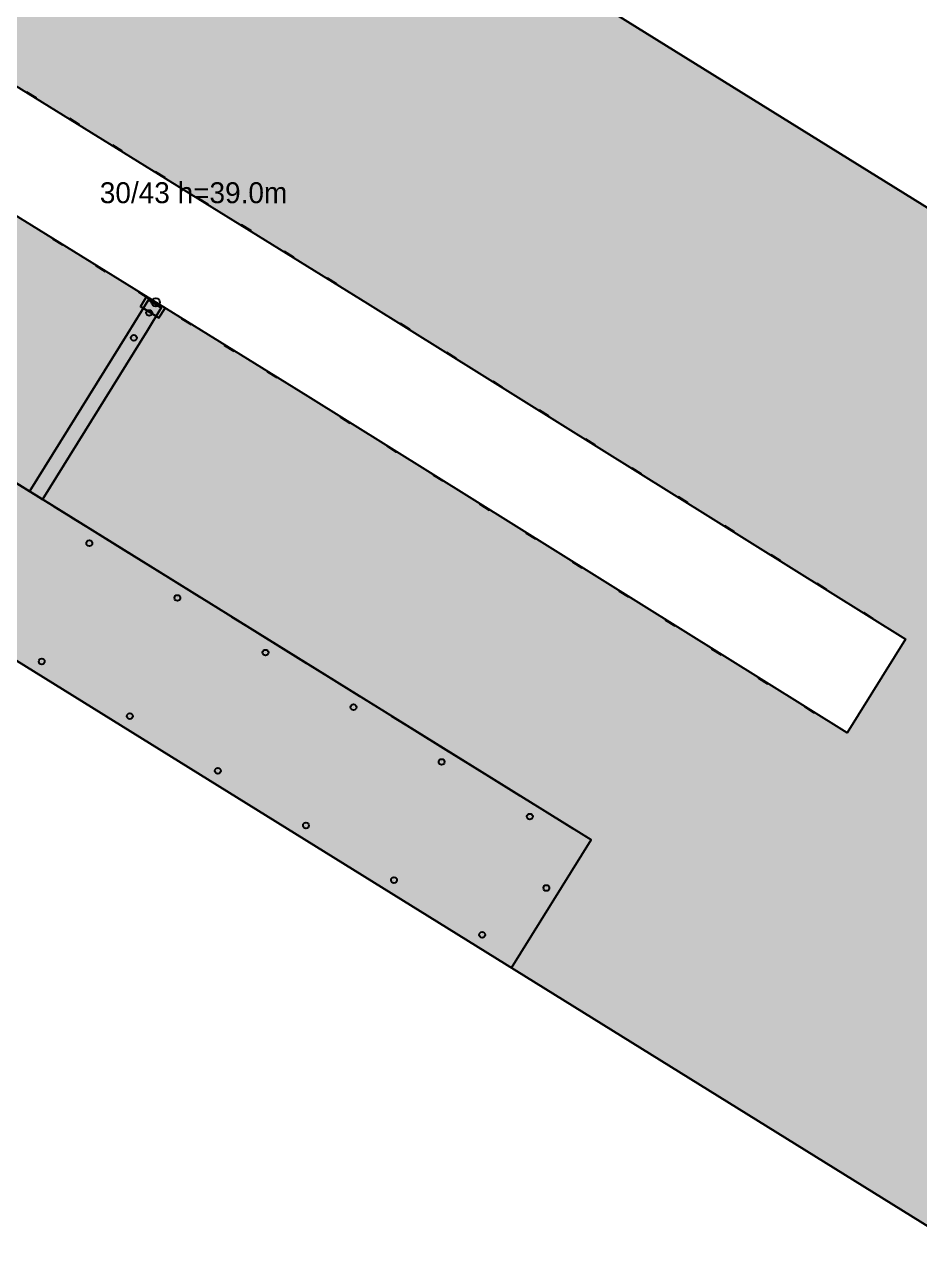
# Model space of a CAD drawing. Header units: metres. Extents: x 10 to 327, y 10 to 261.
# Drawn here: x 159.3 to 266.3, y 10 to 156.6 of the extents above; entities that cross this region are included whole.
import ezdxf

# ---------------------------------------------------------------- set-up
doc = ezdxf.new("R2010")
doc.units = ezdxf.units.M
for name, color, linetype in [('BUILDING_FOOTPRINT', 1, 'Continuous'), ('CANOPIES', 132, 'Continuous'), ('ENTRANCES', 132, 'Continuous'), ('GRASS', 84, 'Continuous'), ('LABELS', 7, 'Continuous'), ('LAMPS', 2, 'Continuous'), ('PARKING', 253, 'Continuous'), ('PARKING_MARKINGS', 7, 'Continuous'), ('PATHS', 9, 'Continuous'), ('TERRITORY_BOUNDARY', 8, 'Continuous'), ('WINDOWS', 150, 'Continuous')]:
    doc.layers.add(name, color=color, linetype=linetype)

msp = doc.modelspace()

# ---------------------------------------------------------------- hatches: boundary and pattern name
at = {"layer": 'GRASS'}
h = msp.add_hatch(color=84, dxfattribs=at)
h.paths.add_polyline_path([(10, 172.72), (64.53, 260.56), (326.65, 97.84), (272.12, 10), (141.06, 91.36), (217.52, 43.89), (227.02, 59.19), (160.73, 100.33), (161.46, 99.88), (174, 120.08), (174, 120.08), (175.67, 122.79), (174.14, 123.74), (171.62, 119.66), (159.93, 100.83), (133.13, 117.47), (133.6, 117.18), (146.12, 137.34), (146.11, 137.34), (147.79, 140.05), (146.26, 141), (143.73, 136.92), (132.07, 118.13), (74.09, 154.12), (64.59, 138.83), (10, 172.72)])
h.paths.add_polyline_path([(200.3, 123.31), (78.95, 198.42), (71.97, 187.22), (193.2, 112.18), (257.6, 71.98), (264.58, 83.18), (200.3, 123.31)], flags=16)
h.paths.add_polyline_path([(103, 136.18), (104.53, 135.23), (116.17, 153.98), (118.69, 158.06), (117.16, 159.01), (114.64, 154.93), (103, 136.18)], flags=16)
h.paths.add_polyline_path([(75.14, 153.47), (76.67, 152.52), (88.28, 171.24), (90.81, 175.32), (89.28, 176.27), (86.75, 172.19), (75.14, 153.47)], flags=16)
at = {"layer": 'PARKING'}
msp.add_hatch(color=253, dxfattribs=at).paths.add_polyline_path([(64.59, 138.83), (217.52, 43.89), (227.02, 59.19), (74.09, 154.12), (64.59, 138.83)])
at = {"layer": 'PATHS'}
msp.add_hatch(color=9, dxfattribs=at).paths.add_polyline_path([(159.93, 100.83), (171.62, 119.66), (174.14, 123.74), (175.67, 122.79), (174, 120.08), (174, 120.08), (161.46, 99.88), (159.93, 100.83)])

# ---------------------------------------------------------------- linework, layer by layer
at = {"layer": 'BUILDING_FOOTPRINT'}
msp.add_lwpolyline([(78.95, 198.42), (200.3, 123.31), (264.58, 83.18), (257.6, 71.98), (193.2, 112.18), (71.97, 187.22), (78.95, 198.42)], close=True, dxfattribs=at)
at = {"layer": 'CANOPIES'}
for points in [[(176.12, 122.75, 2.7), (173.91, 124.12, 2.7), (173.17, 122.93, 2.7), (175.38, 121.56, 2.7)], [(173.17, 122.93, 2.7), (175.38, 121.56, 2.7), (175.38, 121.56, 2.45), (173.17, 122.93, 2.45)]]:
    msp.add_3dface(points, dxfattribs=at)
at = {"layer": 'ENTRANCES'}
msp.add_circle((175.01, 123.43, 0.05), 0.5, dxfattribs=at)
at = {"layer": 'GRASS'}
msp.add_lwpolyline([(64.53, 260.56), (326.65, 97.84), (272.12, 10), (141.06, 91.36), (217.52, 43.89), (227.02, 59.19), (160.73, 100.33), (161.46, 99.88), (174, 120.08), (174, 120.08), (175.67, 122.79), (174.14, 123.74), (171.62, 119.66), (159.93, 100.83), (133.13, 117.47)], dxfattribs=at)
at = {"layer": 'LAMPS'}
for p, q in [((174.22, 122.16), (174.22, 122.16, 4)), ((172.38, 119.18), (172.38, 119.18, 4)), ((167.07, 94.64), (167.07, 94.64, 4)), ((177.59, 88.1), (177.59, 88.1, 4)), ((188.12, 81.57), (188.12, 81.57, 4)), ((161.38, 80.51), (161.38, 80.51, 4)), ((198.64, 75.04), (198.64, 75.04, 4)), ((171.9, 73.98), (171.9, 73.98, 4)), ((209.16, 68.5), (209.16, 68.5, 4)), ((182.42, 67.45), (182.42, 67.45, 4)), ((219.69, 61.97), (219.69, 61.97, 4)), ((192.95, 60.91), (192.95, 60.91, 4)), ((203.47, 54.38), (203.47, 54.38, 4)), ((221.68, 53.44), (221.68, 53.44, 4)), ((214, 47.85), (214, 47.85, 4))]:
    msp.add_line(p, q, dxfattribs=at)
for centre in [(174.22, 122.16, 4), (172.38, 119.18, 4), (167.07, 94.64, 4), (177.59, 88.1, 4), (161.38, 80.51, 4), (188.12, 81.57, 4), (198.64, 75.04, 4), (171.9, 73.98, 4), (182.42, 67.45, 4), (209.16, 68.5, 4), (219.69, 61.97, 4), (192.95, 60.91, 4), (203.47, 54.38, 4), (221.68, 53.44, 4), (214, 47.85, 4)]:
    msp.add_circle(centre, 0.35, dxfattribs=at)
at = {"layer": 'PARKING'}
msp.add_lwpolyline([(64.59, 138.83), (217.52, 43.89), (227.02, 59.19), (74.09, 154.12), (64.59, 138.83)], close=True, dxfattribs=at)
at = {"layer": 'PARKING_MARKINGS'}
for p, q in [((161.17, 100.06), (156.5, 102.96)), ((163.3, 98.74), (158.62, 101.64)), ((165.42, 97.42), (160.75, 100.33)), ((167.54, 96.11), (162.87, 99.01)), ((169.67, 94.79), (164.99, 97.69)), ((171.79, 93.47), (167.12, 96.37)), ((173.92, 92.15), (169.24, 95.05)), ((176.04, 90.83), (171.37, 93.73)), ((178.16, 89.51), (173.49, 92.41)), ((180.29, 88.19), (175.61, 91.09)), ((182.41, 86.88), (177.74, 89.78)), ((184.54, 85.56), (179.86, 88.46)), ((186.66, 84.24), (181.99, 87.14)), ((188.78, 82.92), (184.11, 85.82)), ((190.91, 81.6), (186.23, 84.5)), ((193.03, 80.28), (188.36, 83.18)), ((195.16, 78.96), (190.48, 81.86)), ((197.28, 77.65), (192.61, 80.55)), ((199.4, 76.33), (194.73, 79.23)), ((201.53, 75.01), (196.85, 77.91)), ((203.65, 73.69), (198.98, 76.59)), ((205.78, 72.37), (201.1, 75.27)), ((207.9, 71.05), (203.23, 73.95)), ((210.02, 69.73), (205.35, 72.63)), ((212.15, 68.42), (207.47, 71.32)), ((214.27, 67.1), (209.6, 70)), ((216.4, 65.78), (211.72, 68.68)), ((218.52, 64.46), (213.85, 67.36)), ((220.64, 63.14), (215.97, 66.04)), ((222.77, 61.82), (218.09, 64.72)), ((224.89, 60.5), (220.22, 63.4))]:
    msp.add_line(p, q, dxfattribs=at)
at = {"layer": 'PATHS'}
msp.add_lwpolyline([(159.93, 100.83), (171.62, 119.66), (174.14, 123.74), (175.67, 122.79), (174, 120.08), (174, 120.08), (161.46, 99.88), (159.93, 100.83)], close=True, dxfattribs=at)
at = {"layer": 'TERRITORY_BOUNDARY'}
msp.add_lwpolyline([(64.53, 260.56), (10, 172.72), (272.12, 10), (326.65, 97.84), (64.53, 260.56)], close=True, dxfattribs=at)
at = {"layer": 'WINDOWS'}
for points in [[(159.61, 148.55, 1), (160.71, 147.87, 1), (160.71, 147.87, 2.4), (159.61, 148.55, 2.4)], [(159.61, 148.55, 4), (160.71, 147.87, 4), (160.71, 147.87, 5.4), (159.61, 148.55, 5.4)], [(159.61, 148.55, 7), (160.71, 147.87, 7), (160.71, 147.87, 8.4), (159.61, 148.55, 8.4)], [(159.61, 148.55, 10), (160.71, 147.87, 10), (160.71, 147.87, 11.4), (159.61, 148.55, 11.4)], [(159.61, 148.55, 13), (160.71, 147.87, 13), (160.71, 147.87, 14.4), (159.61, 148.55, 14.4)], [(159.61, 148.55, 16), (160.71, 147.87, 16), (160.71, 147.87, 17.4), (159.61, 148.55, 17.4)], [(159.61, 148.55, 19), (160.71, 147.87, 19), (160.71, 147.87, 20.4), (159.61, 148.55, 20.4)], [(159.61, 148.55, 22), (160.71, 147.87, 22), (160.71, 147.87, 23.4), (159.61, 148.55, 23.4)], [(159.61, 148.55, 25), (160.71, 147.87, 25), (160.71, 147.87, 26.4), (159.61, 148.55, 26.4)], [(159.61, 148.55, 28), (160.71, 147.87, 28), (160.71, 147.87, 29.4), (159.61, 148.55, 29.4)], [(159.61, 148.55, 31), (160.71, 147.87, 31), (160.71, 147.87, 32.4), (159.61, 148.55, 32.4)], [(159.61, 148.55, 34), (160.71, 147.87, 34), (160.71, 147.87, 35.4), (159.61, 148.55, 35.4)], [(159.61, 148.55, 37), (160.71, 147.87, 37), (160.71, 147.87, 38.4), (159.61, 148.55, 38.4)], [(164.74, 145.38, 1), (165.84, 144.69, 1), (165.84, 144.69, 2.4), (164.74, 145.38, 2.4)], [(164.74, 145.38, 4), (165.84, 144.69, 4), (165.84, 144.69, 5.4), (164.74, 145.38, 5.4)], [(164.74, 145.38, 7), (165.84, 144.69, 7), (165.84, 144.69, 8.4), (164.74, 145.38, 8.4)], [(164.74, 145.38, 10), (165.84, 144.69, 10), (165.84, 144.69, 11.4), (164.74, 145.38, 11.4)], [(164.74, 145.38, 13), (165.84, 144.69, 13), (165.84, 144.69, 14.4), (164.74, 145.38, 14.4)], [(164.74, 145.38, 16), (165.84, 144.69, 16), (165.84, 144.69, 17.4), (164.74, 145.38, 17.4)], [(164.74, 145.38, 19), (165.84, 144.69, 19), (165.84, 144.69, 20.4), (164.74, 145.38, 20.4)], [(164.74, 145.38, 22), (165.84, 144.69, 22), (165.84, 144.69, 23.4), (164.74, 145.38, 23.4)], [(164.74, 145.38, 25), (165.84, 144.69, 25), (165.84, 144.69, 26.4), (164.74, 145.38, 26.4)], [(164.74, 145.38, 28), (165.84, 144.69, 28), (165.84, 144.69, 29.4), (164.74, 145.38, 29.4)], [(164.74, 145.38, 31), (165.84, 144.69, 31), (165.84, 144.69, 32.4), (164.74, 145.38, 32.4)], [(164.74, 145.38, 34), (165.84, 144.69, 34), (165.84, 144.69, 35.4), (164.74, 145.38, 35.4)], [(164.74, 145.38, 37), (165.84, 144.69, 37), (165.84, 144.69, 38.4), (164.74, 145.38, 38.4)], [(169.87, 142.2, 1), (170.97, 141.52, 1), (170.97, 141.52, 2.4), (169.87, 142.2, 2.4)], [(169.87, 142.2, 4), (170.97, 141.52, 4), (170.97, 141.52, 5.4), (169.87, 142.2, 5.4)], [(169.87, 142.2, 7), (170.97, 141.52, 7), (170.97, 141.52, 8.4), (169.87, 142.2, 8.4)], [(169.87, 142.2, 10), (170.97, 141.52, 10), (170.97, 141.52, 11.4), (169.87, 142.2, 11.4)], [(169.87, 142.2, 13), (170.97, 141.52, 13), (170.97, 141.52, 14.4), (169.87, 142.2, 14.4)], [(169.87, 142.2, 16), (170.97, 141.52, 16), (170.97, 141.52, 17.4), (169.87, 142.2, 17.4)], [(169.87, 142.2, 19), (170.97, 141.52, 19), (170.97, 141.52, 20.4), (169.87, 142.2, 20.4)], [(169.87, 142.2, 22), (170.97, 141.52, 22), (170.97, 141.52, 23.4), (169.87, 142.2, 23.4)], [(169.87, 142.2, 25), (170.97, 141.52, 25), (170.97, 141.52, 26.4), (169.87, 142.2, 26.4)], [(169.87, 142.2, 28), (170.97, 141.52, 28), (170.97, 141.52, 29.4), (169.87, 142.2, 29.4)], [(169.87, 142.2, 31), (170.97, 141.52, 31), (170.97, 141.52, 32.4), (169.87, 142.2, 32.4)], [(169.87, 142.2, 34), (170.97, 141.52, 34), (170.97, 141.52, 35.4), (169.87, 142.2, 35.4)], [(169.87, 142.2, 37), (170.97, 141.52, 37), (170.97, 141.52, 38.4), (169.87, 142.2, 38.4)], [(174.99, 139.03, 1), (176.1, 138.35, 1), (176.1, 138.35, 2.4), (174.99, 139.03, 2.4)], [(174.99, 139.03, 4), (176.1, 138.35, 4), (176.1, 138.35, 5.4), (174.99, 139.03, 5.4)], [(174.99, 139.03, 7), (176.1, 138.35, 7), (176.1, 138.35, 8.4), (174.99, 139.03, 8.4)], [(174.99, 139.03, 10), (176.1, 138.35, 10), (176.1, 138.35, 11.4), (174.99, 139.03, 11.4)], [(174.99, 139.03, 13), (176.1, 138.35, 13), (176.1, 138.35, 14.4), (174.99, 139.03, 14.4)], [(174.99, 139.03, 16), (176.1, 138.35, 16), (176.1, 138.35, 17.4), (174.99, 139.03, 17.4)], [(174.99, 139.03, 19), (176.1, 138.35, 19), (176.1, 138.35, 20.4), (174.99, 139.03, 20.4)], [(174.99, 139.03, 22), (176.1, 138.35, 22), (176.1, 138.35, 23.4), (174.99, 139.03, 23.4)], [(174.99, 139.03, 25), (176.1, 138.35, 25), (176.1, 138.35, 26.4), (174.99, 139.03, 26.4)], [(174.99, 139.03, 28), (176.1, 138.35, 28), (176.1, 138.35, 29.4), (174.99, 139.03, 29.4)], [(174.99, 139.03, 31), (176.1, 138.35, 31), (176.1, 138.35, 32.4), (174.99, 139.03, 32.4)], [(174.99, 139.03, 34), (176.1, 138.35, 34), (176.1, 138.35, 35.4), (174.99, 139.03, 35.4)], [(174.99, 139.03, 37), (176.1, 138.35, 37), (176.1, 138.35, 38.4), (174.99, 139.03, 38.4)], [(180.12, 135.85, 1), (181.23, 135.17, 1), (181.23, 135.17, 2.4), (180.12, 135.85, 2.4)], [(180.12, 135.85, 4), (181.23, 135.17, 4), (181.23, 135.17, 5.4), (180.12, 135.85, 5.4)], [(180.12, 135.85, 7), (181.23, 135.17, 7), (181.23, 135.17, 8.4), (180.12, 135.85, 8.4)], [(180.12, 135.85, 10), (181.23, 135.17, 10), (181.23, 135.17, 11.4), (180.12, 135.85, 11.4)], [(180.12, 135.85, 13), (181.23, 135.17, 13), (181.23, 135.17, 14.4), (180.12, 135.85, 14.4)], [(180.12, 135.85, 16), (181.23, 135.17, 16), (181.23, 135.17, 17.4), (180.12, 135.85, 17.4)], [(180.12, 135.85, 19), (181.23, 135.17, 19), (181.23, 135.17, 20.4), (180.12, 135.85, 20.4)], [(180.12, 135.85, 22), (181.23, 135.17, 22), (181.23, 135.17, 23.4), (180.12, 135.85, 23.4)], [(180.12, 135.85, 25), (181.23, 135.17, 25), (181.23, 135.17, 26.4), (180.12, 135.85, 26.4)], [(180.12, 135.85, 28), (181.23, 135.17, 28), (181.23, 135.17, 29.4), (180.12, 135.85, 29.4)], [(180.12, 135.85, 31), (181.23, 135.17, 31), (181.23, 135.17, 32.4), (180.12, 135.85, 32.4)], [(180.12, 135.85, 34), (181.23, 135.17, 34), (181.23, 135.17, 35.4), (180.12, 135.85, 35.4)], [(180.12, 135.85, 37), (181.23, 135.17, 37), (181.23, 135.17, 38.4), (180.12, 135.85, 38.4)], [(185.25, 132.68, 1), (186.36, 132, 1), (186.36, 132, 2.4), (185.25, 132.68, 2.4)], [(185.25, 132.68, 4), (186.36, 132, 4), (186.36, 132, 5.4), (185.25, 132.68, 5.4)], [(185.25, 132.68, 7), (186.36, 132, 7), (186.36, 132, 8.4), (185.25, 132.68, 8.4)], [(185.25, 132.68, 10), (186.36, 132, 10), (186.36, 132, 11.4), (185.25, 132.68, 11.4)], [(185.25, 132.68, 13), (186.36, 132, 13), (186.36, 132, 14.4), (185.25, 132.68, 14.4)], [(185.25, 132.68, 16), (186.36, 132, 16), (186.36, 132, 17.4), (185.25, 132.68, 17.4)], [(185.25, 132.68, 19), (186.36, 132, 19), (186.36, 132, 20.4), (185.25, 132.68, 20.4)], [(185.25, 132.68, 22), (186.36, 132, 22), (186.36, 132, 23.4), (185.25, 132.68, 23.4)], [(185.25, 132.68, 25), (186.36, 132, 25), (186.36, 132, 26.4), (185.25, 132.68, 26.4)], [(185.25, 132.68, 28), (186.36, 132, 28), (186.36, 132, 29.4), (185.25, 132.68, 29.4)], [(185.25, 132.68, 31), (186.36, 132, 31), (186.36, 132, 32.4), (185.25, 132.68, 32.4)], [(185.25, 132.68, 34), (186.36, 132, 34), (186.36, 132, 35.4), (185.25, 132.68, 35.4)], [(185.25, 132.68, 37), (186.36, 132, 37), (186.36, 132, 38.4), (185.25, 132.68, 38.4)], [(163.85, 130.29, 1), (162.74, 130.97, 1), (162.74, 130.97, 2.4), (163.85, 130.29, 2.4)], [(163.85, 130.29, 4), (162.74, 130.97, 4), (162.74, 130.97, 5.4), (163.85, 130.29, 5.4)], [(163.85, 130.29, 7), (162.74, 130.97, 7), (162.74, 130.97, 8.4), (163.85, 130.29, 8.4)], [(163.85, 130.29, 10), (162.74, 130.97, 10), (162.74, 130.97, 11.4), (163.85, 130.29, 11.4)], [(163.85, 130.29, 13), (162.74, 130.97, 13), (162.74, 130.97, 14.4), (163.85, 130.29, 14.4)], [(163.85, 130.29, 16), (162.74, 130.97, 16), (162.74, 130.97, 17.4), (163.85, 130.29, 17.4)], [(163.85, 130.29, 19), (162.74, 130.97, 19), (162.74, 130.97, 20.4), (163.85, 130.29, 20.4)], [(163.85, 130.29, 22), (162.74, 130.97, 22), (162.74, 130.97, 23.4), (163.85, 130.29, 23.4)], [(163.85, 130.29, 25), (162.74, 130.97, 25), (162.74, 130.97, 26.4), (163.85, 130.29, 26.4)], [(163.85, 130.29, 28), (162.74, 130.97, 28), (162.74, 130.97, 29.4), (163.85, 130.29, 29.4)], [(163.85, 130.29, 31), (162.74, 130.97, 31), (162.74, 130.97, 32.4), (163.85, 130.29, 32.4)], [(163.85, 130.29, 34), (162.74, 130.97, 34), (162.74, 130.97, 35.4), (163.85, 130.29, 35.4)], [(163.85, 130.29, 37), (162.74, 130.97, 37), (162.74, 130.97, 38.4), (163.85, 130.29, 38.4)], [(190.38, 129.51, 1), (191.48, 128.82, 1), (191.48, 128.82, 2.4), (190.38, 129.51, 2.4)], [(190.38, 129.51, 4), (191.48, 128.82, 4), (191.48, 128.82, 5.4), (190.38, 129.51, 5.4)], [(190.38, 129.51, 7), (191.48, 128.82, 7), (191.48, 128.82, 8.4), (190.38, 129.51, 8.4)], [(190.38, 129.51, 10), (191.48, 128.82, 10), (191.48, 128.82, 11.4), (190.38, 129.51, 11.4)], [(190.38, 129.51, 13), (191.48, 128.82, 13), (191.48, 128.82, 14.4), (190.38, 129.51, 14.4)], [(190.38, 129.51, 16), (191.48, 128.82, 16), (191.48, 128.82, 17.4), (190.38, 129.51, 17.4)], [(190.38, 129.51, 19), (191.48, 128.82, 19), (191.48, 128.82, 20.4), (190.38, 129.51, 20.4)], [(190.38, 129.51, 22), (191.48, 128.82, 22), (191.48, 128.82, 23.4), (190.38, 129.51, 23.4)], [(190.38, 129.51, 25), (191.48, 128.82, 25), (191.48, 128.82, 26.4), (190.38, 129.51, 26.4)], [(190.38, 129.51, 28), (191.48, 128.82, 28), (191.48, 128.82, 29.4), (190.38, 129.51, 29.4)], [(190.38, 129.51, 31), (191.48, 128.82, 31), (191.48, 128.82, 32.4), (190.38, 129.51, 32.4)], [(190.38, 129.51, 34), (191.48, 128.82, 34), (191.48, 128.82, 35.4), (190.38, 129.51, 35.4)], [(190.38, 129.51, 37), (191.48, 128.82, 37), (191.48, 128.82, 38.4), (190.38, 129.51, 38.4)], [(168.97, 127.12, 1), (167.87, 127.8, 1), (167.87, 127.8, 2.4), (168.97, 127.12, 2.4)], [(168.97, 127.12, 4), (167.87, 127.8, 4), (167.87, 127.8, 5.4), (168.97, 127.12, 5.4)], [(168.97, 127.12, 7), (167.87, 127.8, 7), (167.87, 127.8, 8.4), (168.97, 127.12, 8.4)], [(168.97, 127.12, 10), (167.87, 127.8, 10), (167.87, 127.8, 11.4), (168.97, 127.12, 11.4)], [(168.97, 127.12, 13), (167.87, 127.8, 13), (167.87, 127.8, 14.4), (168.97, 127.12, 14.4)], [(168.97, 127.12, 16), (167.87, 127.8, 16), (167.87, 127.8, 17.4), (168.97, 127.12, 17.4)], [(168.97, 127.12, 19), (167.87, 127.8, 19), (167.87, 127.8, 20.4), (168.97, 127.12, 20.4)], [(168.97, 127.12, 22), (167.87, 127.8, 22), (167.87, 127.8, 23.4), (168.97, 127.12, 23.4)], [(168.97, 127.12, 25), (167.87, 127.8, 25), (167.87, 127.8, 26.4), (168.97, 127.12, 26.4)], [(168.97, 127.12, 28), (167.87, 127.8, 28), (167.87, 127.8, 29.4), (168.97, 127.12, 29.4)], [(168.97, 127.12, 31), (167.87, 127.8, 31), (167.87, 127.8, 32.4), (168.97, 127.12, 32.4)], [(168.97, 127.12, 34), (167.87, 127.8, 34), (167.87, 127.8, 35.4), (168.97, 127.12, 35.4)], [(168.97, 127.12, 37), (167.87, 127.8, 37), (167.87, 127.8, 38.4), (168.97, 127.12, 38.4)], [(195.51, 126.33, 1), (196.61, 125.65, 1), (196.61, 125.65, 2.4), (195.51, 126.33, 2.4)], [(195.51, 126.33, 4), (196.61, 125.65, 4), (196.61, 125.65, 5.4), (195.51, 126.33, 5.4)], [(195.51, 126.33, 7), (196.61, 125.65, 7), (196.61, 125.65, 8.4), (195.51, 126.33, 8.4)], [(195.51, 126.33, 10), (196.61, 125.65, 10), (196.61, 125.65, 11.4), (195.51, 126.33, 11.4)], [(195.51, 126.33, 13), (196.61, 125.65, 13), (196.61, 125.65, 14.4), (195.51, 126.33, 14.4)], [(195.51, 126.33, 16), (196.61, 125.65, 16), (196.61, 125.65, 17.4), (195.51, 126.33, 17.4)], [(195.51, 126.33, 19), (196.61, 125.65, 19), (196.61, 125.65, 20.4), (195.51, 126.33, 20.4)], [(195.51, 126.33, 22), (196.61, 125.65, 22), (196.61, 125.65, 23.4), (195.51, 126.33, 23.4)], [(195.51, 126.33, 25), (196.61, 125.65, 25), (196.61, 125.65, 26.4), (195.51, 126.33, 26.4)], [(195.51, 126.33, 28), (196.61, 125.65, 28), (196.61, 125.65, 29.4), (195.51, 126.33, 29.4)], [(195.51, 126.33, 31), (196.61, 125.65, 31), (196.61, 125.65, 32.4), (195.51, 126.33, 32.4)], [(195.51, 126.33, 34), (196.61, 125.65, 34), (196.61, 125.65, 35.4), (195.51, 126.33, 35.4)], [(195.51, 126.33, 37), (196.61, 125.65, 37), (196.61, 125.65, 38.4), (195.51, 126.33, 38.4)], [(174.09, 123.94, 4), (172.99, 124.63, 4), (172.99, 124.63, 5.4), (174.09, 123.94, 5.4)], [(174.09, 123.94, 7), (172.99, 124.63, 7), (172.99, 124.63, 8.4), (174.09, 123.94, 8.4)], [(174.09, 123.94, 10), (172.99, 124.63, 10), (172.99, 124.63, 11.4), (174.09, 123.94, 11.4)], [(174.09, 123.94, 13), (172.99, 124.63, 13), (172.99, 124.63, 14.4), (174.09, 123.94, 14.4)], [(174.09, 123.94, 16), (172.99, 124.63, 16), (172.99, 124.63, 17.4), (174.09, 123.94, 17.4)], [(174.09, 123.94, 19), (172.99, 124.63, 19), (172.99, 124.63, 20.4), (174.09, 123.94, 20.4)], [(174.09, 123.94, 22), (172.99, 124.63, 22), (172.99, 124.63, 23.4), (174.09, 123.94, 23.4)], [(174.09, 123.94, 25), (172.99, 124.63, 25), (172.99, 124.63, 26.4), (174.09, 123.94, 26.4)], [(174.09, 123.94, 28), (172.99, 124.63, 28), (172.99, 124.63, 29.4), (174.09, 123.94, 29.4)], [(174.09, 123.94, 31), (172.99, 124.63, 31), (172.99, 124.63, 32.4), (174.09, 123.94, 32.4)], [(174.09, 123.94, 34), (172.99, 124.63, 34), (172.99, 124.63, 35.4), (174.09, 123.94, 35.4)], [(174.09, 123.94, 37), (172.99, 124.63, 37), (172.99, 124.63, 38.4), (174.09, 123.94, 38.4)], [(179.22, 120.77, 1), (178.11, 121.46, 1), (178.11, 121.46, 2.4), (179.22, 120.77, 2.4)], [(179.22, 120.77, 4), (178.11, 121.46, 4), (178.11, 121.46, 5.4), (179.22, 120.77, 5.4)], [(179.22, 120.77, 7), (178.11, 121.46, 7), (178.11, 121.46, 8.4), (179.22, 120.77, 8.4)], [(179.22, 120.77, 10), (178.11, 121.46, 10), (178.11, 121.46, 11.4), (179.22, 120.77, 11.4)], [(179.22, 120.77, 13), (178.11, 121.46, 13), (178.11, 121.46, 14.4), (179.22, 120.77, 14.4)], [(179.22, 120.77, 16), (178.11, 121.46, 16), (178.11, 121.46, 17.4), (179.22, 120.77, 17.4)], [(179.22, 120.77, 19), (178.11, 121.46, 19), (178.11, 121.46, 20.4), (179.22, 120.77, 20.4)], [(179.22, 120.77, 22), (178.11, 121.46, 22), (178.11, 121.46, 23.4), (179.22, 120.77, 23.4)], [(179.22, 120.77, 25), (178.11, 121.46, 25), (178.11, 121.46, 26.4), (179.22, 120.77, 26.4)], [(179.22, 120.77, 28), (178.11, 121.46, 28), (178.11, 121.46, 29.4), (179.22, 120.77, 29.4)], [(179.22, 120.77, 31), (178.11, 121.46, 31), (178.11, 121.46, 32.4), (179.22, 120.77, 32.4)], [(179.22, 120.77, 34), (178.11, 121.46, 34), (178.11, 121.46, 35.4), (179.22, 120.77, 35.4)], [(179.22, 120.77, 37), (178.11, 121.46, 37), (178.11, 121.46, 38.4), (179.22, 120.77, 38.4)], [(204.24, 120.91, 1), (205.34, 120.22, 1), (205.34, 120.22, 2.4), (204.24, 120.91, 2.4)], [(204.24, 120.91, 4), (205.34, 120.22, 4), (205.34, 120.22, 5.4), (204.24, 120.91, 5.4)], [(204.24, 120.91, 7), (205.34, 120.22, 7), (205.34, 120.22, 8.4), (204.24, 120.91, 8.4)], [(204.24, 120.91, 10), (205.34, 120.22, 10), (205.34, 120.22, 11.4), (204.24, 120.91, 11.4)], [(204.24, 120.91, 13), (205.34, 120.22, 13), (205.34, 120.22, 14.4), (204.24, 120.91, 14.4)], [(204.24, 120.91, 16), (205.34, 120.22, 16), (205.34, 120.22, 17.4), (204.24, 120.91, 17.4)], [(204.24, 120.91, 19), (205.34, 120.22, 19), (205.34, 120.22, 20.4), (204.24, 120.91, 20.4)], [(204.24, 120.91, 22), (205.34, 120.22, 22), (205.34, 120.22, 23.4), (204.24, 120.91, 23.4)], [(204.24, 120.91, 25), (205.34, 120.22, 25), (205.34, 120.22, 26.4), (204.24, 120.91, 26.4)], [(204.24, 120.91, 28), (205.34, 120.22, 28), (205.34, 120.22, 29.4), (204.24, 120.91, 29.4)], [(204.24, 120.91, 31), (205.34, 120.22, 31), (205.34, 120.22, 32.4), (204.24, 120.91, 32.4)], [(204.24, 120.91, 34), (205.34, 120.22, 34), (205.34, 120.22, 35.4), (204.24, 120.91, 35.4)], [(204.24, 120.91, 37), (205.34, 120.22, 37), (205.34, 120.22, 38.4), (204.24, 120.91, 38.4)], [(184.34, 117.6, 1), (183.23, 118.29, 1), (183.23, 118.29, 2.4), (184.34, 117.6, 2.4)], [(184.34, 117.6, 4), (183.23, 118.29, 4), (183.23, 118.29, 5.4), (184.34, 117.6, 5.4)], [(184.34, 117.6, 7), (183.23, 118.29, 7), (183.23, 118.29, 8.4), (184.34, 117.6, 8.4)], [(184.34, 117.6, 10), (183.23, 118.29, 10), (183.23, 118.29, 11.4), (184.34, 117.6, 11.4)], [(184.34, 117.6, 13), (183.23, 118.29, 13), (183.23, 118.29, 14.4), (184.34, 117.6, 14.4)], [(184.34, 117.6, 16), (183.23, 118.29, 16), (183.23, 118.29, 17.4), (184.34, 117.6, 17.4)], [(184.34, 117.6, 19), (183.23, 118.29, 19), (183.23, 118.29, 20.4), (184.34, 117.6, 20.4)], [(184.34, 117.6, 22), (183.23, 118.29, 22), (183.23, 118.29, 23.4), (184.34, 117.6, 23.4)], [(184.34, 117.6, 25), (183.23, 118.29, 25), (183.23, 118.29, 26.4), (184.34, 117.6, 26.4)], [(184.34, 117.6, 28), (183.23, 118.29, 28), (183.23, 118.29, 29.4), (184.34, 117.6, 29.4)], [(184.34, 117.6, 31), (183.23, 118.29, 31), (183.23, 118.29, 32.4), (184.34, 117.6, 32.4)], [(184.34, 117.6, 34), (183.23, 118.29, 34), (183.23, 118.29, 35.4), (184.34, 117.6, 35.4)], [(184.34, 117.6, 37), (183.23, 118.29, 37), (183.23, 118.29, 38.4), (184.34, 117.6, 38.4)], [(209.77, 117.45, 1), (210.87, 116.76, 1), (210.87, 116.76, 2.4), (209.77, 117.45, 2.4)], [(209.77, 117.45, 4), (210.87, 116.76, 4), (210.87, 116.76, 5.4), (209.77, 117.45, 5.4)], [(209.77, 117.45, 7), (210.87, 116.76, 7), (210.87, 116.76, 8.4), (209.77, 117.45, 8.4)], [(209.77, 117.45, 10), (210.87, 116.76, 10), (210.87, 116.76, 11.4), (209.77, 117.45, 11.4)], [(209.77, 117.45, 13), (210.87, 116.76, 13), (210.87, 116.76, 14.4), (209.77, 117.45, 14.4)], [(209.77, 117.45, 16), (210.87, 116.76, 16), (210.87, 116.76, 17.4), (209.77, 117.45, 17.4)], [(209.77, 117.45, 19), (210.87, 116.76, 19), (210.87, 116.76, 20.4), (209.77, 117.45, 20.4)], [(209.77, 117.45, 22), (210.87, 116.76, 22), (210.87, 116.76, 23.4), (209.77, 117.45, 23.4)], [(209.77, 117.45, 25), (210.87, 116.76, 25), (210.87, 116.76, 26.4), (209.77, 117.45, 26.4)], [(209.77, 117.45, 28), (210.87, 116.76, 28), (210.87, 116.76, 29.4), (209.77, 117.45, 29.4)], [(209.77, 117.45, 31), (210.87, 116.76, 31), (210.87, 116.76, 32.4), (209.77, 117.45, 32.4)], [(209.77, 117.45, 34), (210.87, 116.76, 34), (210.87, 116.76, 35.4), (209.77, 117.45, 35.4)], [(209.77, 117.45, 37), (210.87, 116.76, 37), (210.87, 116.76, 38.4), (209.77, 117.45, 38.4)], [(189.46, 114.43, 1), (188.36, 115.11, 1), (188.36, 115.11, 2.4), (189.46, 114.43, 2.4)], [(189.46, 114.43, 4), (188.36, 115.11, 4), (188.36, 115.11, 5.4), (189.46, 114.43, 5.4)], [(189.46, 114.43, 7), (188.36, 115.11, 7), (188.36, 115.11, 8.4), (189.46, 114.43, 8.4)], [(189.46, 114.43, 10), (188.36, 115.11, 10), (188.36, 115.11, 11.4), (189.46, 114.43, 11.4)], [(189.46, 114.43, 13), (188.36, 115.11, 13), (188.36, 115.11, 14.4), (189.46, 114.43, 14.4)], [(189.46, 114.43, 16), (188.36, 115.11, 16), (188.36, 115.11, 17.4), (189.46, 114.43, 17.4)], [(189.46, 114.43, 19), (188.36, 115.11, 19), (188.36, 115.11, 20.4), (189.46, 114.43, 20.4)], [(189.46, 114.43, 22), (188.36, 115.11, 22), (188.36, 115.11, 23.4), (189.46, 114.43, 23.4)], [(189.46, 114.43, 25), (188.36, 115.11, 25), (188.36, 115.11, 26.4), (189.46, 114.43, 26.4)], [(189.46, 114.43, 28), (188.36, 115.11, 28), (188.36, 115.11, 29.4), (189.46, 114.43, 29.4)], [(189.46, 114.43, 31), (188.36, 115.11, 31), (188.36, 115.11, 32.4), (189.46, 114.43, 32.4)], [(189.46, 114.43, 34), (188.36, 115.11, 34), (188.36, 115.11, 35.4), (189.46, 114.43, 35.4)], [(189.46, 114.43, 37), (188.36, 115.11, 37), (188.36, 115.11, 38.4), (189.46, 114.43, 38.4)], [(215.31, 114, 1), (216.41, 113.31, 1), (216.41, 113.31, 2.4), (215.31, 114, 2.4)], [(215.31, 114, 4), (216.41, 113.31, 4), (216.41, 113.31, 5.4), (215.31, 114, 5.4)], [(215.31, 114, 7), (216.41, 113.31, 7), (216.41, 113.31, 8.4), (215.31, 114, 8.4)], [(215.31, 114, 10), (216.41, 113.31, 10), (216.41, 113.31, 11.4), (215.31, 114, 11.4)], [(215.31, 114, 13), (216.41, 113.31, 13), (216.41, 113.31, 14.4), (215.31, 114, 14.4)], [(215.31, 114, 16), (216.41, 113.31, 16), (216.41, 113.31, 17.4), (215.31, 114, 17.4)], [(215.31, 114, 19), (216.41, 113.31, 19), (216.41, 113.31, 20.4), (215.31, 114, 20.4)], [(215.31, 114, 22), (216.41, 113.31, 22), (216.41, 113.31, 23.4), (215.31, 114, 23.4)], [(215.31, 114, 25), (216.41, 113.31, 25), (216.41, 113.31, 26.4), (215.31, 114, 26.4)], [(215.31, 114, 28), (216.41, 113.31, 28), (216.41, 113.31, 29.4), (215.31, 114, 29.4)], [(215.31, 114, 31), (216.41, 113.31, 31), (216.41, 113.31, 32.4), (215.31, 114, 32.4)], [(215.31, 114, 34), (216.41, 113.31, 34), (216.41, 113.31, 35.4), (215.31, 114, 35.4)], [(215.31, 114, 37), (216.41, 113.31, 37), (216.41, 113.31, 38.4), (215.31, 114, 38.4)], [(220.84, 110.54, 1), (221.95, 109.85, 1), (221.95, 109.85, 2.4), (220.84, 110.54, 2.4)], [(220.84, 110.54, 4), (221.95, 109.85, 4), (221.95, 109.85, 5.4), (220.84, 110.54, 5.4)], [(220.84, 110.54, 7), (221.95, 109.85, 7), (221.95, 109.85, 8.4), (220.84, 110.54, 8.4)], [(220.84, 110.54, 10), (221.95, 109.85, 10), (221.95, 109.85, 11.4), (220.84, 110.54, 11.4)], [(220.84, 110.54, 13), (221.95, 109.85, 13), (221.95, 109.85, 14.4), (220.84, 110.54, 14.4)], [(220.84, 110.54, 16), (221.95, 109.85, 16), (221.95, 109.85, 17.4), (220.84, 110.54, 17.4)], [(220.84, 110.54, 19), (221.95, 109.85, 19), (221.95, 109.85, 20.4), (220.84, 110.54, 20.4)], [(220.84, 110.54, 22), (221.95, 109.85, 22), (221.95, 109.85, 23.4), (220.84, 110.54, 23.4)], [(220.84, 110.54, 25), (221.95, 109.85, 25), (221.95, 109.85, 26.4), (220.84, 110.54, 26.4)], [(220.84, 110.54, 28), (221.95, 109.85, 28), (221.95, 109.85, 29.4), (220.84, 110.54, 29.4)], [(220.84, 110.54, 31), (221.95, 109.85, 31), (221.95, 109.85, 32.4), (220.84, 110.54, 32.4)], [(220.84, 110.54, 34), (221.95, 109.85, 34), (221.95, 109.85, 35.4), (220.84, 110.54, 35.4)], [(220.84, 110.54, 37), (221.95, 109.85, 37), (221.95, 109.85, 38.4), (220.84, 110.54, 38.4)], [(198.19, 109, 1), (197.09, 109.69, 1), (197.09, 109.69, 2.4), (198.19, 109, 2.4)], [(198.19, 109, 4), (197.09, 109.69, 4), (197.09, 109.69, 5.4), (198.19, 109, 5.4)], [(198.19, 109, 7), (197.09, 109.69, 7), (197.09, 109.69, 8.4), (198.19, 109, 8.4)], [(198.19, 109, 10), (197.09, 109.69, 10), (197.09, 109.69, 11.4), (198.19, 109, 11.4)], [(198.19, 109, 13), (197.09, 109.69, 13), (197.09, 109.69, 14.4), (198.19, 109, 14.4)], [(198.19, 109, 16), (197.09, 109.69, 16), (197.09, 109.69, 17.4), (198.19, 109, 17.4)], [(198.19, 109, 19), (197.09, 109.69, 19), (197.09, 109.69, 20.4), (198.19, 109, 20.4)], [(198.19, 109, 22), (197.09, 109.69, 22), (197.09, 109.69, 23.4), (198.19, 109, 23.4)], [(198.19, 109, 25), (197.09, 109.69, 25), (197.09, 109.69, 26.4), (198.19, 109, 26.4)], [(198.19, 109, 28), (197.09, 109.69, 28), (197.09, 109.69, 29.4), (198.19, 109, 29.4)], [(198.19, 109, 31), (197.09, 109.69, 31), (197.09, 109.69, 32.4), (198.19, 109, 32.4)], [(198.19, 109, 34), (197.09, 109.69, 34), (197.09, 109.69, 35.4), (198.19, 109, 35.4)], [(198.19, 109, 37), (197.09, 109.69, 37), (197.09, 109.69, 38.4), (198.19, 109, 38.4)], [(226.38, 107.09, 1), (227.48, 106.4, 1), (227.48, 106.4, 2.4), (226.38, 107.09, 2.4)], [(226.38, 107.09, 4), (227.48, 106.4, 4), (227.48, 106.4, 5.4), (226.38, 107.09, 5.4)], [(226.38, 107.09, 7), (227.48, 106.4, 7), (227.48, 106.4, 8.4), (226.38, 107.09, 8.4)], [(226.38, 107.09, 10), (227.48, 106.4, 10), (227.48, 106.4, 11.4), (226.38, 107.09, 11.4)], [(226.38, 107.09, 13), (227.48, 106.4, 13), (227.48, 106.4, 14.4), (226.38, 107.09, 14.4)], [(226.38, 107.09, 16), (227.48, 106.4, 16), (227.48, 106.4, 17.4), (226.38, 107.09, 17.4)], [(226.38, 107.09, 19), (227.48, 106.4, 19), (227.48, 106.4, 20.4), (226.38, 107.09, 20.4)], [(226.38, 107.09, 22), (227.48, 106.4, 22), (227.48, 106.4, 23.4), (226.38, 107.09, 23.4)], [(226.38, 107.09, 25), (227.48, 106.4, 25), (227.48, 106.4, 26.4), (226.38, 107.09, 26.4)], [(226.38, 107.09, 28), (227.48, 106.4, 28), (227.48, 106.4, 29.4), (226.38, 107.09, 29.4)], [(226.38, 107.09, 31), (227.48, 106.4, 31), (227.48, 106.4, 32.4), (226.38, 107.09, 32.4)], [(226.38, 107.09, 34), (227.48, 106.4, 34), (227.48, 106.4, 35.4), (226.38, 107.09, 35.4)], [(226.38, 107.09, 37), (227.48, 106.4, 37), (227.48, 106.4, 38.4), (226.38, 107.09, 38.4)], [(203.74, 105.54, 1), (202.64, 106.23, 1), (202.64, 106.23, 2.4), (203.74, 105.54, 2.4)], [(203.74, 105.54, 4), (202.64, 106.23, 4), (202.64, 106.23, 5.4), (203.74, 105.54, 5.4)], [(203.74, 105.54, 7), (202.64, 106.23, 7), (202.64, 106.23, 8.4), (203.74, 105.54, 8.4)], [(203.74, 105.54, 10), (202.64, 106.23, 10), (202.64, 106.23, 11.4), (203.74, 105.54, 11.4)], [(203.74, 105.54, 13), (202.64, 106.23, 13), (202.64, 106.23, 14.4), (203.74, 105.54, 14.4)], [(203.74, 105.54, 16), (202.64, 106.23, 16), (202.64, 106.23, 17.4), (203.74, 105.54, 17.4)], [(203.74, 105.54, 19), (202.64, 106.23, 19), (202.64, 106.23, 20.4), (203.74, 105.54, 20.4)], [(203.74, 105.54, 22), (202.64, 106.23, 22), (202.64, 106.23, 23.4), (203.74, 105.54, 23.4)], [(203.74, 105.54, 25), (202.64, 106.23, 25), (202.64, 106.23, 26.4), (203.74, 105.54, 26.4)], [(203.74, 105.54, 28), (202.64, 106.23, 28), (202.64, 106.23, 29.4), (203.74, 105.54, 29.4)], [(203.74, 105.54, 31), (202.64, 106.23, 31), (202.64, 106.23, 32.4), (203.74, 105.54, 32.4)], [(203.74, 105.54, 34), (202.64, 106.23, 34), (202.64, 106.23, 35.4), (203.74, 105.54, 35.4)], [(203.74, 105.54, 37), (202.64, 106.23, 37), (202.64, 106.23, 38.4), (203.74, 105.54, 38.4)], [(209.29, 102.08, 1), (208.18, 102.76, 1), (208.18, 102.76, 2.4), (209.29, 102.08, 2.4)], [(209.29, 102.08, 4), (208.18, 102.76, 4), (208.18, 102.76, 5.4), (209.29, 102.08, 5.4)], [(209.29, 102.08, 7), (208.18, 102.76, 7), (208.18, 102.76, 8.4), (209.29, 102.08, 8.4)], [(209.29, 102.08, 10), (208.18, 102.76, 10), (208.18, 102.76, 11.4), (209.29, 102.08, 11.4)], [(209.29, 102.08, 13), (208.18, 102.76, 13), (208.18, 102.76, 14.4), (209.29, 102.08, 14.4)], [(209.29, 102.08, 16), (208.18, 102.76, 16), (208.18, 102.76, 17.4), (209.29, 102.08, 17.4)], [(209.29, 102.08, 19), (208.18, 102.76, 19), (208.18, 102.76, 20.4), (209.29, 102.08, 20.4)], [(209.29, 102.08, 22), (208.18, 102.76, 22), (208.18, 102.76, 23.4), (209.29, 102.08, 23.4)], [(209.29, 102.08, 25), (208.18, 102.76, 25), (208.18, 102.76, 26.4), (209.29, 102.08, 26.4)], [(209.29, 102.08, 28), (208.18, 102.76, 28), (208.18, 102.76, 29.4), (209.29, 102.08, 29.4)], [(209.29, 102.08, 31), (208.18, 102.76, 31), (208.18, 102.76, 32.4), (209.29, 102.08, 32.4)], [(209.29, 102.08, 34), (208.18, 102.76, 34), (208.18, 102.76, 35.4), (209.29, 102.08, 35.4)], [(209.29, 102.08, 37), (208.18, 102.76, 37), (208.18, 102.76, 38.4), (209.29, 102.08, 38.4)], [(231.91, 103.63, 1), (233.02, 102.94, 1), (233.02, 102.94, 2.4), (231.91, 103.63, 2.4)], [(231.91, 103.63, 4), (233.02, 102.94, 4), (233.02, 102.94, 5.4), (231.91, 103.63, 5.4)], [(231.91, 103.63, 7), (233.02, 102.94, 7), (233.02, 102.94, 8.4), (231.91, 103.63, 8.4)], [(231.91, 103.63, 10), (233.02, 102.94, 10), (233.02, 102.94, 11.4), (231.91, 103.63, 11.4)], [(231.91, 103.63, 13), (233.02, 102.94, 13), (233.02, 102.94, 14.4), (231.91, 103.63, 14.4)], [(231.91, 103.63, 16), (233.02, 102.94, 16), (233.02, 102.94, 17.4), (231.91, 103.63, 17.4)], [(231.91, 103.63, 19), (233.02, 102.94, 19), (233.02, 102.94, 20.4), (231.91, 103.63, 20.4)], [(231.91, 103.63, 22), (233.02, 102.94, 22), (233.02, 102.94, 23.4), (231.91, 103.63, 23.4)], [(231.91, 103.63, 25), (233.02, 102.94, 25), (233.02, 102.94, 26.4), (231.91, 103.63, 26.4)], [(231.91, 103.63, 28), (233.02, 102.94, 28), (233.02, 102.94, 29.4), (231.91, 103.63, 29.4)], [(231.91, 103.63, 31), (233.02, 102.94, 31), (233.02, 102.94, 32.4), (231.91, 103.63, 32.4)], [(231.91, 103.63, 34), (233.02, 102.94, 34), (233.02, 102.94, 35.4), (231.91, 103.63, 35.4)], [(231.91, 103.63, 37), (233.02, 102.94, 37), (233.02, 102.94, 38.4), (231.91, 103.63, 38.4)], [(237.45, 100.17, 1), (238.55, 99.49, 1), (238.55, 99.49, 2.4), (237.45, 100.17, 2.4)], [(237.45, 100.17, 4), (238.55, 99.49, 4), (238.55, 99.49, 5.4), (237.45, 100.17, 5.4)], [(237.45, 100.17, 7), (238.55, 99.49, 7), (238.55, 99.49, 8.4), (237.45, 100.17, 8.4)], [(237.45, 100.17, 10), (238.55, 99.49, 10), (238.55, 99.49, 11.4), (237.45, 100.17, 11.4)], [(237.45, 100.17, 13), (238.55, 99.49, 13), (238.55, 99.49, 14.4), (237.45, 100.17, 14.4)], [(237.45, 100.17, 16), (238.55, 99.49, 16), (238.55, 99.49, 17.4), (237.45, 100.17, 17.4)], [(237.45, 100.17, 19), (238.55, 99.49, 19), (238.55, 99.49, 20.4), (237.45, 100.17, 20.4)], [(237.45, 100.17, 22), (238.55, 99.49, 22), (238.55, 99.49, 23.4), (237.45, 100.17, 23.4)], [(237.45, 100.17, 25), (238.55, 99.49, 25), (238.55, 99.49, 26.4), (237.45, 100.17, 26.4)], [(237.45, 100.17, 28), (238.55, 99.49, 28), (238.55, 99.49, 29.4), (237.45, 100.17, 29.4)], [(237.45, 100.17, 31), (238.55, 99.49, 31), (238.55, 99.49, 32.4), (237.45, 100.17, 32.4)], [(237.45, 100.17, 34), (238.55, 99.49, 34), (238.55, 99.49, 35.4), (237.45, 100.17, 35.4)], [(237.45, 100.17, 37), (238.55, 99.49, 37), (238.55, 99.49, 38.4), (237.45, 100.17, 38.4)], [(214.83, 98.61, 1), (213.73, 99.3, 1), (213.73, 99.3, 2.4), (214.83, 98.61, 2.4)], [(214.83, 98.61, 4), (213.73, 99.3, 4), (213.73, 99.3, 5.4), (214.83, 98.61, 5.4)], [(214.83, 98.61, 7), (213.73, 99.3, 7), (213.73, 99.3, 8.4), (214.83, 98.61, 8.4)], [(214.83, 98.61, 10), (213.73, 99.3, 10), (213.73, 99.3, 11.4), (214.83, 98.61, 11.4)], [(214.83, 98.61, 13), (213.73, 99.3, 13), (213.73, 99.3, 14.4), (214.83, 98.61, 14.4)], [(214.83, 98.61, 16), (213.73, 99.3, 16), (213.73, 99.3, 17.4), (214.83, 98.61, 17.4)], [(214.83, 98.61, 19), (213.73, 99.3, 19), (213.73, 99.3, 20.4), (214.83, 98.61, 20.4)], [(214.83, 98.61, 22), (213.73, 99.3, 22), (213.73, 99.3, 23.4), (214.83, 98.61, 23.4)], [(214.83, 98.61, 25), (213.73, 99.3, 25), (213.73, 99.3, 26.4), (214.83, 98.61, 26.4)], [(214.83, 98.61, 28), (213.73, 99.3, 28), (213.73, 99.3, 29.4), (214.83, 98.61, 29.4)], [(214.83, 98.61, 31), (213.73, 99.3, 31), (213.73, 99.3, 32.4), (214.83, 98.61, 32.4)], [(214.83, 98.61, 34), (213.73, 99.3, 34), (213.73, 99.3, 35.4), (214.83, 98.61, 35.4)], [(214.83, 98.61, 37), (213.73, 99.3, 37), (213.73, 99.3, 38.4), (214.83, 98.61, 38.4)], [(220.38, 95.15, 1), (219.27, 95.84, 1), (219.27, 95.84, 2.4), (220.38, 95.15, 2.4)], [(220.38, 95.15, 4), (219.27, 95.84, 4), (219.27, 95.84, 5.4), (220.38, 95.15, 5.4)], [(220.38, 95.15, 7), (219.27, 95.84, 7), (219.27, 95.84, 8.4), (220.38, 95.15, 8.4)], [(220.38, 95.15, 10), (219.27, 95.84, 10), (219.27, 95.84, 11.4), (220.38, 95.15, 11.4)], [(220.38, 95.15, 13), (219.27, 95.84, 13), (219.27, 95.84, 14.4), (220.38, 95.15, 14.4)], [(220.38, 95.15, 16), (219.27, 95.84, 16), (219.27, 95.84, 17.4), (220.38, 95.15, 17.4)], [(220.38, 95.15, 19), (219.27, 95.84, 19), (219.27, 95.84, 20.4), (220.38, 95.15, 20.4)], [(220.38, 95.15, 22), (219.27, 95.84, 22), (219.27, 95.84, 23.4), (220.38, 95.15, 23.4)], [(220.38, 95.15, 25), (219.27, 95.84, 25), (219.27, 95.84, 26.4), (220.38, 95.15, 26.4)], [(220.38, 95.15, 28), (219.27, 95.84, 28), (219.27, 95.84, 29.4), (220.38, 95.15, 29.4)], [(220.38, 95.15, 31), (219.27, 95.84, 31), (219.27, 95.84, 32.4), (220.38, 95.15, 32.4)], [(220.38, 95.15, 34), (219.27, 95.84, 34), (219.27, 95.84, 35.4), (220.38, 95.15, 35.4)], [(220.38, 95.15, 37), (219.27, 95.84, 37), (219.27, 95.84, 38.4), (220.38, 95.15, 38.4)], [(242.98, 96.72, 1), (244.09, 96.03, 1), (244.09, 96.03, 2.4), (242.98, 96.72, 2.4)], [(242.98, 96.72, 4), (244.09, 96.03, 4), (244.09, 96.03, 5.4), (242.98, 96.72, 5.4)], [(242.98, 96.72, 7), (244.09, 96.03, 7), (244.09, 96.03, 8.4), (242.98, 96.72, 8.4)], [(242.98, 96.72, 10), (244.09, 96.03, 10), (244.09, 96.03, 11.4), (242.98, 96.72, 11.4)], [(242.98, 96.72, 13), (244.09, 96.03, 13), (244.09, 96.03, 14.4), (242.98, 96.72, 14.4)], [(242.98, 96.72, 16), (244.09, 96.03, 16), (244.09, 96.03, 17.4), (242.98, 96.72, 17.4)], [(242.98, 96.72, 19), (244.09, 96.03, 19), (244.09, 96.03, 20.4), (242.98, 96.72, 20.4)], [(242.98, 96.72, 22), (244.09, 96.03, 22), (244.09, 96.03, 23.4), (242.98, 96.72, 23.4)], [(242.98, 96.72, 25), (244.09, 96.03, 25), (244.09, 96.03, 26.4), (242.98, 96.72, 26.4)], [(242.98, 96.72, 28), (244.09, 96.03, 28), (244.09, 96.03, 29.4), (242.98, 96.72, 29.4)], [(242.98, 96.72, 31), (244.09, 96.03, 31), (244.09, 96.03, 32.4), (242.98, 96.72, 32.4)], [(242.98, 96.72, 34), (244.09, 96.03, 34), (244.09, 96.03, 35.4), (242.98, 96.72, 35.4)], [(242.98, 96.72, 37), (244.09, 96.03, 37), (244.09, 96.03, 38.4), (242.98, 96.72, 38.4)], [(225.92, 91.69, 1), (224.82, 92.38, 1), (224.82, 92.38, 2.4), (225.92, 91.69, 2.4)], [(225.92, 91.69, 4), (224.82, 92.38, 4), (224.82, 92.38, 5.4), (225.92, 91.69, 5.4)], [(225.92, 91.69, 7), (224.82, 92.38, 7), (224.82, 92.38, 8.4), (225.92, 91.69, 8.4)], [(225.92, 91.69, 10), (224.82, 92.38, 10), (224.82, 92.38, 11.4), (225.92, 91.69, 11.4)], [(225.92, 91.69, 13), (224.82, 92.38, 13), (224.82, 92.38, 14.4), (225.92, 91.69, 14.4)], [(225.92, 91.69, 16), (224.82, 92.38, 16), (224.82, 92.38, 17.4), (225.92, 91.69, 17.4)], [(225.92, 91.69, 19), (224.82, 92.38, 19), (224.82, 92.38, 20.4), (225.92, 91.69, 20.4)], [(225.92, 91.69, 22), (224.82, 92.38, 22), (224.82, 92.38, 23.4), (225.92, 91.69, 23.4)], [(225.92, 91.69, 25), (224.82, 92.38, 25), (224.82, 92.38, 26.4), (225.92, 91.69, 26.4)], [(225.92, 91.69, 28), (224.82, 92.38, 28), (224.82, 92.38, 29.4), (225.92, 91.69, 29.4)], [(225.92, 91.69, 31), (224.82, 92.38, 31), (224.82, 92.38, 32.4), (225.92, 91.69, 32.4)], [(225.92, 91.69, 34), (224.82, 92.38, 34), (224.82, 92.38, 35.4), (225.92, 91.69, 35.4)], [(225.92, 91.69, 37), (224.82, 92.38, 37), (224.82, 92.38, 38.4), (225.92, 91.69, 38.4)], [(248.52, 93.26, 1), (249.62, 92.58, 1), (249.62, 92.58, 2.4), (248.52, 93.26, 2.4)], [(248.52, 93.26, 4), (249.62, 92.58, 4), (249.62, 92.58, 5.4), (248.52, 93.26, 5.4)], [(248.52, 93.26, 7), (249.62, 92.58, 7), (249.62, 92.58, 8.4), (248.52, 93.26, 8.4)], [(248.52, 93.26, 10), (249.62, 92.58, 10), (249.62, 92.58, 11.4), (248.52, 93.26, 11.4)], [(248.52, 93.26, 13), (249.62, 92.58, 13), (249.62, 92.58, 14.4), (248.52, 93.26, 14.4)], [(248.52, 93.26, 16), (249.62, 92.58, 16), (249.62, 92.58, 17.4), (248.52, 93.26, 17.4)], [(248.52, 93.26, 19), (249.62, 92.58, 19), (249.62, 92.58, 20.4), (248.52, 93.26, 20.4)], [(248.52, 93.26, 22), (249.62, 92.58, 22), (249.62, 92.58, 23.4), (248.52, 93.26, 23.4)], [(248.52, 93.26, 25), (249.62, 92.58, 25), (249.62, 92.58, 26.4), (248.52, 93.26, 26.4)], [(248.52, 93.26, 28), (249.62, 92.58, 28), (249.62, 92.58, 29.4), (248.52, 93.26, 29.4)], [(248.52, 93.26, 31), (249.62, 92.58, 31), (249.62, 92.58, 32.4), (248.52, 93.26, 32.4)], [(248.52, 93.26, 34), (249.62, 92.58, 34), (249.62, 92.58, 35.4), (248.52, 93.26, 35.4)], [(248.52, 93.26, 37), (249.62, 92.58, 37), (249.62, 92.58, 38.4), (248.52, 93.26, 38.4)], [(254.05, 89.81, 1), (255.16, 89.12, 1), (255.16, 89.12, 2.4), (254.05, 89.81, 2.4)], [(254.05, 89.81, 4), (255.16, 89.12, 4), (255.16, 89.12, 5.4), (254.05, 89.81, 5.4)], [(254.05, 89.81, 7), (255.16, 89.12, 7), (255.16, 89.12, 8.4), (254.05, 89.81, 8.4)], [(254.05, 89.81, 10), (255.16, 89.12, 10), (255.16, 89.12, 11.4), (254.05, 89.81, 11.4)], [(254.05, 89.81, 13), (255.16, 89.12, 13), (255.16, 89.12, 14.4), (254.05, 89.81, 14.4)], [(254.05, 89.81, 16), (255.16, 89.12, 16), (255.16, 89.12, 17.4), (254.05, 89.81, 17.4)], [(254.05, 89.81, 19), (255.16, 89.12, 19), (255.16, 89.12, 20.4), (254.05, 89.81, 20.4)], [(254.05, 89.81, 22), (255.16, 89.12, 22), (255.16, 89.12, 23.4), (254.05, 89.81, 23.4)], [(254.05, 89.81, 25), (255.16, 89.12, 25), (255.16, 89.12, 26.4), (254.05, 89.81, 26.4)], [(254.05, 89.81, 28), (255.16, 89.12, 28), (255.16, 89.12, 29.4), (254.05, 89.81, 29.4)], [(254.05, 89.81, 31), (255.16, 89.12, 31), (255.16, 89.12, 32.4), (254.05, 89.81, 32.4)], [(254.05, 89.81, 34), (255.16, 89.12, 34), (255.16, 89.12, 35.4), (254.05, 89.81, 35.4)], [(254.05, 89.81, 37), (255.16, 89.12, 37), (255.16, 89.12, 38.4), (254.05, 89.81, 38.4)], [(231.47, 88.23, 1), (230.37, 88.92, 1), (230.37, 88.92, 2.4), (231.47, 88.23, 2.4)], [(231.47, 88.23, 4), (230.37, 88.92, 4), (230.37, 88.92, 5.4), (231.47, 88.23, 5.4)], [(231.47, 88.23, 7), (230.37, 88.92, 7), (230.37, 88.92, 8.4), (231.47, 88.23, 8.4)], [(231.47, 88.23, 10), (230.37, 88.92, 10), (230.37, 88.92, 11.4), (231.47, 88.23, 11.4)], [(231.47, 88.23, 13), (230.37, 88.92, 13), (230.37, 88.92, 14.4), (231.47, 88.23, 14.4)], [(231.47, 88.23, 16), (230.37, 88.92, 16), (230.37, 88.92, 17.4), (231.47, 88.23, 17.4)], [(231.47, 88.23, 19), (230.37, 88.92, 19), (230.37, 88.92, 20.4), (231.47, 88.23, 20.4)], [(231.47, 88.23, 22), (230.37, 88.92, 22), (230.37, 88.92, 23.4), (231.47, 88.23, 23.4)], [(231.47, 88.23, 25), (230.37, 88.92, 25), (230.37, 88.92, 26.4), (231.47, 88.23, 26.4)], [(231.47, 88.23, 28), (230.37, 88.92, 28), (230.37, 88.92, 29.4), (231.47, 88.23, 29.4)], [(231.47, 88.23, 31), (230.37, 88.92, 31), (230.37, 88.92, 32.4), (231.47, 88.23, 32.4)], [(231.47, 88.23, 34), (230.37, 88.92, 34), (230.37, 88.92, 35.4), (231.47, 88.23, 35.4)], [(231.47, 88.23, 37), (230.37, 88.92, 37), (230.37, 88.92, 38.4), (231.47, 88.23, 38.4)], [(237.02, 84.77, 1), (235.91, 85.46, 1), (235.91, 85.46, 2.4), (237.02, 84.77, 2.4)], [(237.02, 84.77, 4), (235.91, 85.46, 4), (235.91, 85.46, 5.4), (237.02, 84.77, 5.4)], [(237.02, 84.77, 7), (235.91, 85.46, 7), (235.91, 85.46, 8.4), (237.02, 84.77, 8.4)], [(237.02, 84.77, 10), (235.91, 85.46, 10), (235.91, 85.46, 11.4), (237.02, 84.77, 11.4)], [(237.02, 84.77, 13), (235.91, 85.46, 13), (235.91, 85.46, 14.4), (237.02, 84.77, 14.4)], [(237.02, 84.77, 16), (235.91, 85.46, 16), (235.91, 85.46, 17.4), (237.02, 84.77, 17.4)], [(237.02, 84.77, 19), (235.91, 85.46, 19), (235.91, 85.46, 20.4), (237.02, 84.77, 20.4)], [(237.02, 84.77, 22), (235.91, 85.46, 22), (235.91, 85.46, 23.4), (237.02, 84.77, 23.4)], [(237.02, 84.77, 25), (235.91, 85.46, 25), (235.91, 85.46, 26.4), (237.02, 84.77, 26.4)], [(237.02, 84.77, 28), (235.91, 85.46, 28), (235.91, 85.46, 29.4), (237.02, 84.77, 29.4)], [(237.02, 84.77, 31), (235.91, 85.46, 31), (235.91, 85.46, 32.4), (237.02, 84.77, 32.4)], [(237.02, 84.77, 34), (235.91, 85.46, 34), (235.91, 85.46, 35.4), (237.02, 84.77, 35.4)], [(237.02, 84.77, 37), (235.91, 85.46, 37), (235.91, 85.46, 38.4), (237.02, 84.77, 38.4)], [(259.59, 86.35, 1), (260.69, 85.66, 1), (260.69, 85.66, 2.4), (259.59, 86.35, 2.4)], [(259.59, 86.35, 4), (260.69, 85.66, 4), (260.69, 85.66, 5.4), (259.59, 86.35, 5.4)], [(259.59, 86.35, 7), (260.69, 85.66, 7), (260.69, 85.66, 8.4), (259.59, 86.35, 8.4)], [(259.59, 86.35, 10), (260.69, 85.66, 10), (260.69, 85.66, 11.4), (259.59, 86.35, 11.4)], [(259.59, 86.35, 13), (260.69, 85.66, 13), (260.69, 85.66, 14.4), (259.59, 86.35, 14.4)], [(259.59, 86.35, 16), (260.69, 85.66, 16), (260.69, 85.66, 17.4), (259.59, 86.35, 17.4)], [(259.59, 86.35, 19), (260.69, 85.66, 19), (260.69, 85.66, 20.4), (259.59, 86.35, 20.4)], [(259.59, 86.35, 22), (260.69, 85.66, 22), (260.69, 85.66, 23.4), (259.59, 86.35, 23.4)], [(259.59, 86.35, 25), (260.69, 85.66, 25), (260.69, 85.66, 26.4), (259.59, 86.35, 26.4)], [(259.59, 86.35, 28), (260.69, 85.66, 28), (260.69, 85.66, 29.4), (259.59, 86.35, 29.4)], [(259.59, 86.35, 31), (260.69, 85.66, 31), (260.69, 85.66, 32.4), (259.59, 86.35, 32.4)], [(259.59, 86.35, 34), (260.69, 85.66, 34), (260.69, 85.66, 35.4), (259.59, 86.35, 35.4)], [(259.59, 86.35, 37), (260.69, 85.66, 37), (260.69, 85.66, 38.4), (259.59, 86.35, 38.4)], [(242.56, 81.31, 1), (241.46, 81.99, 1), (241.46, 81.99, 2.4), (242.56, 81.31, 2.4)], [(242.56, 81.31, 4), (241.46, 81.99, 4), (241.46, 81.99, 5.4), (242.56, 81.31, 5.4)], [(242.56, 81.31, 7), (241.46, 81.99, 7), (241.46, 81.99, 8.4), (242.56, 81.31, 8.4)], [(242.56, 81.31, 10), (241.46, 81.99, 10), (241.46, 81.99, 11.4), (242.56, 81.31, 11.4)], [(242.56, 81.31, 13), (241.46, 81.99, 13), (241.46, 81.99, 14.4), (242.56, 81.31, 14.4)], [(242.56, 81.31, 16), (241.46, 81.99, 16), (241.46, 81.99, 17.4), (242.56, 81.31, 17.4)], [(242.56, 81.31, 19), (241.46, 81.99, 19), (241.46, 81.99, 20.4), (242.56, 81.31, 20.4)], [(242.56, 81.31, 22), (241.46, 81.99, 22), (241.46, 81.99, 23.4), (242.56, 81.31, 23.4)], [(242.56, 81.31, 25), (241.46, 81.99, 25), (241.46, 81.99, 26.4), (242.56, 81.31, 26.4)], [(242.56, 81.31, 28), (241.46, 81.99, 28), (241.46, 81.99, 29.4), (242.56, 81.31, 29.4)], [(242.56, 81.31, 31), (241.46, 81.99, 31), (241.46, 81.99, 32.4), (242.56, 81.31, 32.4)], [(242.56, 81.31, 34), (241.46, 81.99, 34), (241.46, 81.99, 35.4), (242.56, 81.31, 35.4)], [(242.56, 81.31, 37), (241.46, 81.99, 37), (241.46, 81.99, 38.4), (242.56, 81.31, 38.4)], [(248.11, 77.84, 1), (247.01, 78.53, 1), (247.01, 78.53, 2.4), (248.11, 77.84, 2.4)], [(248.11, 77.84, 4), (247.01, 78.53, 4), (247.01, 78.53, 5.4), (248.11, 77.84, 5.4)], [(248.11, 77.84, 7), (247.01, 78.53, 7), (247.01, 78.53, 8.4), (248.11, 77.84, 8.4)], [(248.11, 77.84, 10), (247.01, 78.53, 10), (247.01, 78.53, 11.4), (248.11, 77.84, 11.4)], [(248.11, 77.84, 13), (247.01, 78.53, 13), (247.01, 78.53, 14.4), (248.11, 77.84, 14.4)], [(248.11, 77.84, 16), (247.01, 78.53, 16), (247.01, 78.53, 17.4), (248.11, 77.84, 17.4)], [(248.11, 77.84, 19), (247.01, 78.53, 19), (247.01, 78.53, 20.4), (248.11, 77.84, 20.4)], [(248.11, 77.84, 22), (247.01, 78.53, 22), (247.01, 78.53, 23.4), (248.11, 77.84, 23.4)], [(248.11, 77.84, 25), (247.01, 78.53, 25), (247.01, 78.53, 26.4), (248.11, 77.84, 26.4)], [(248.11, 77.84, 28), (247.01, 78.53, 28), (247.01, 78.53, 29.4), (248.11, 77.84, 29.4)], [(248.11, 77.84, 31), (247.01, 78.53, 31), (247.01, 78.53, 32.4), (248.11, 77.84, 32.4)], [(248.11, 77.84, 34), (247.01, 78.53, 34), (247.01, 78.53, 35.4), (248.11, 77.84, 35.4)], [(248.11, 77.84, 37), (247.01, 78.53, 37), (247.01, 78.53, 38.4), (248.11, 77.84, 38.4)], [(253.65, 74.38, 1), (252.55, 75.07, 1), (252.55, 75.07, 2.4), (253.65, 74.38, 2.4)], [(253.65, 74.38, 4), (252.55, 75.07, 4), (252.55, 75.07, 5.4), (253.65, 74.38, 5.4)], [(253.65, 74.38, 7), (252.55, 75.07, 7), (252.55, 75.07, 8.4), (253.65, 74.38, 8.4)], [(253.65, 74.38, 10), (252.55, 75.07, 10), (252.55, 75.07, 11.4), (253.65, 74.38, 11.4)], [(253.65, 74.38, 13), (252.55, 75.07, 13), (252.55, 75.07, 14.4), (253.65, 74.38, 14.4)], [(253.65, 74.38, 16), (252.55, 75.07, 16), (252.55, 75.07, 17.4), (253.65, 74.38, 17.4)], [(253.65, 74.38, 19), (252.55, 75.07, 19), (252.55, 75.07, 20.4), (253.65, 74.38, 20.4)], [(253.65, 74.38, 22), (252.55, 75.07, 22), (252.55, 75.07, 23.4), (253.65, 74.38, 23.4)], [(253.65, 74.38, 25), (252.55, 75.07, 25), (252.55, 75.07, 26.4), (253.65, 74.38, 26.4)], [(253.65, 74.38, 28), (252.55, 75.07, 28), (252.55, 75.07, 29.4), (253.65, 74.38, 29.4)], [(253.65, 74.38, 31), (252.55, 75.07, 31), (252.55, 75.07, 32.4), (253.65, 74.38, 32.4)], [(253.65, 74.38, 34), (252.55, 75.07, 34), (252.55, 75.07, 35.4), (253.65, 74.38, 35.4)], [(253.65, 74.38, 37), (252.55, 75.07, 37), (252.55, 75.07, 38.4), (253.65, 74.38, 38.4)]]:
    msp.add_3dface(points, dxfattribs=at)

# ---------------------------------------------------------------- texts
at = {"layer": 'LABELS'}
msp.add_text('30/43 h=39.0m', height=2.5, dxfattribs=at).set_placement((168.32, 135.28))

doc.saveas('drawing.dxf')
